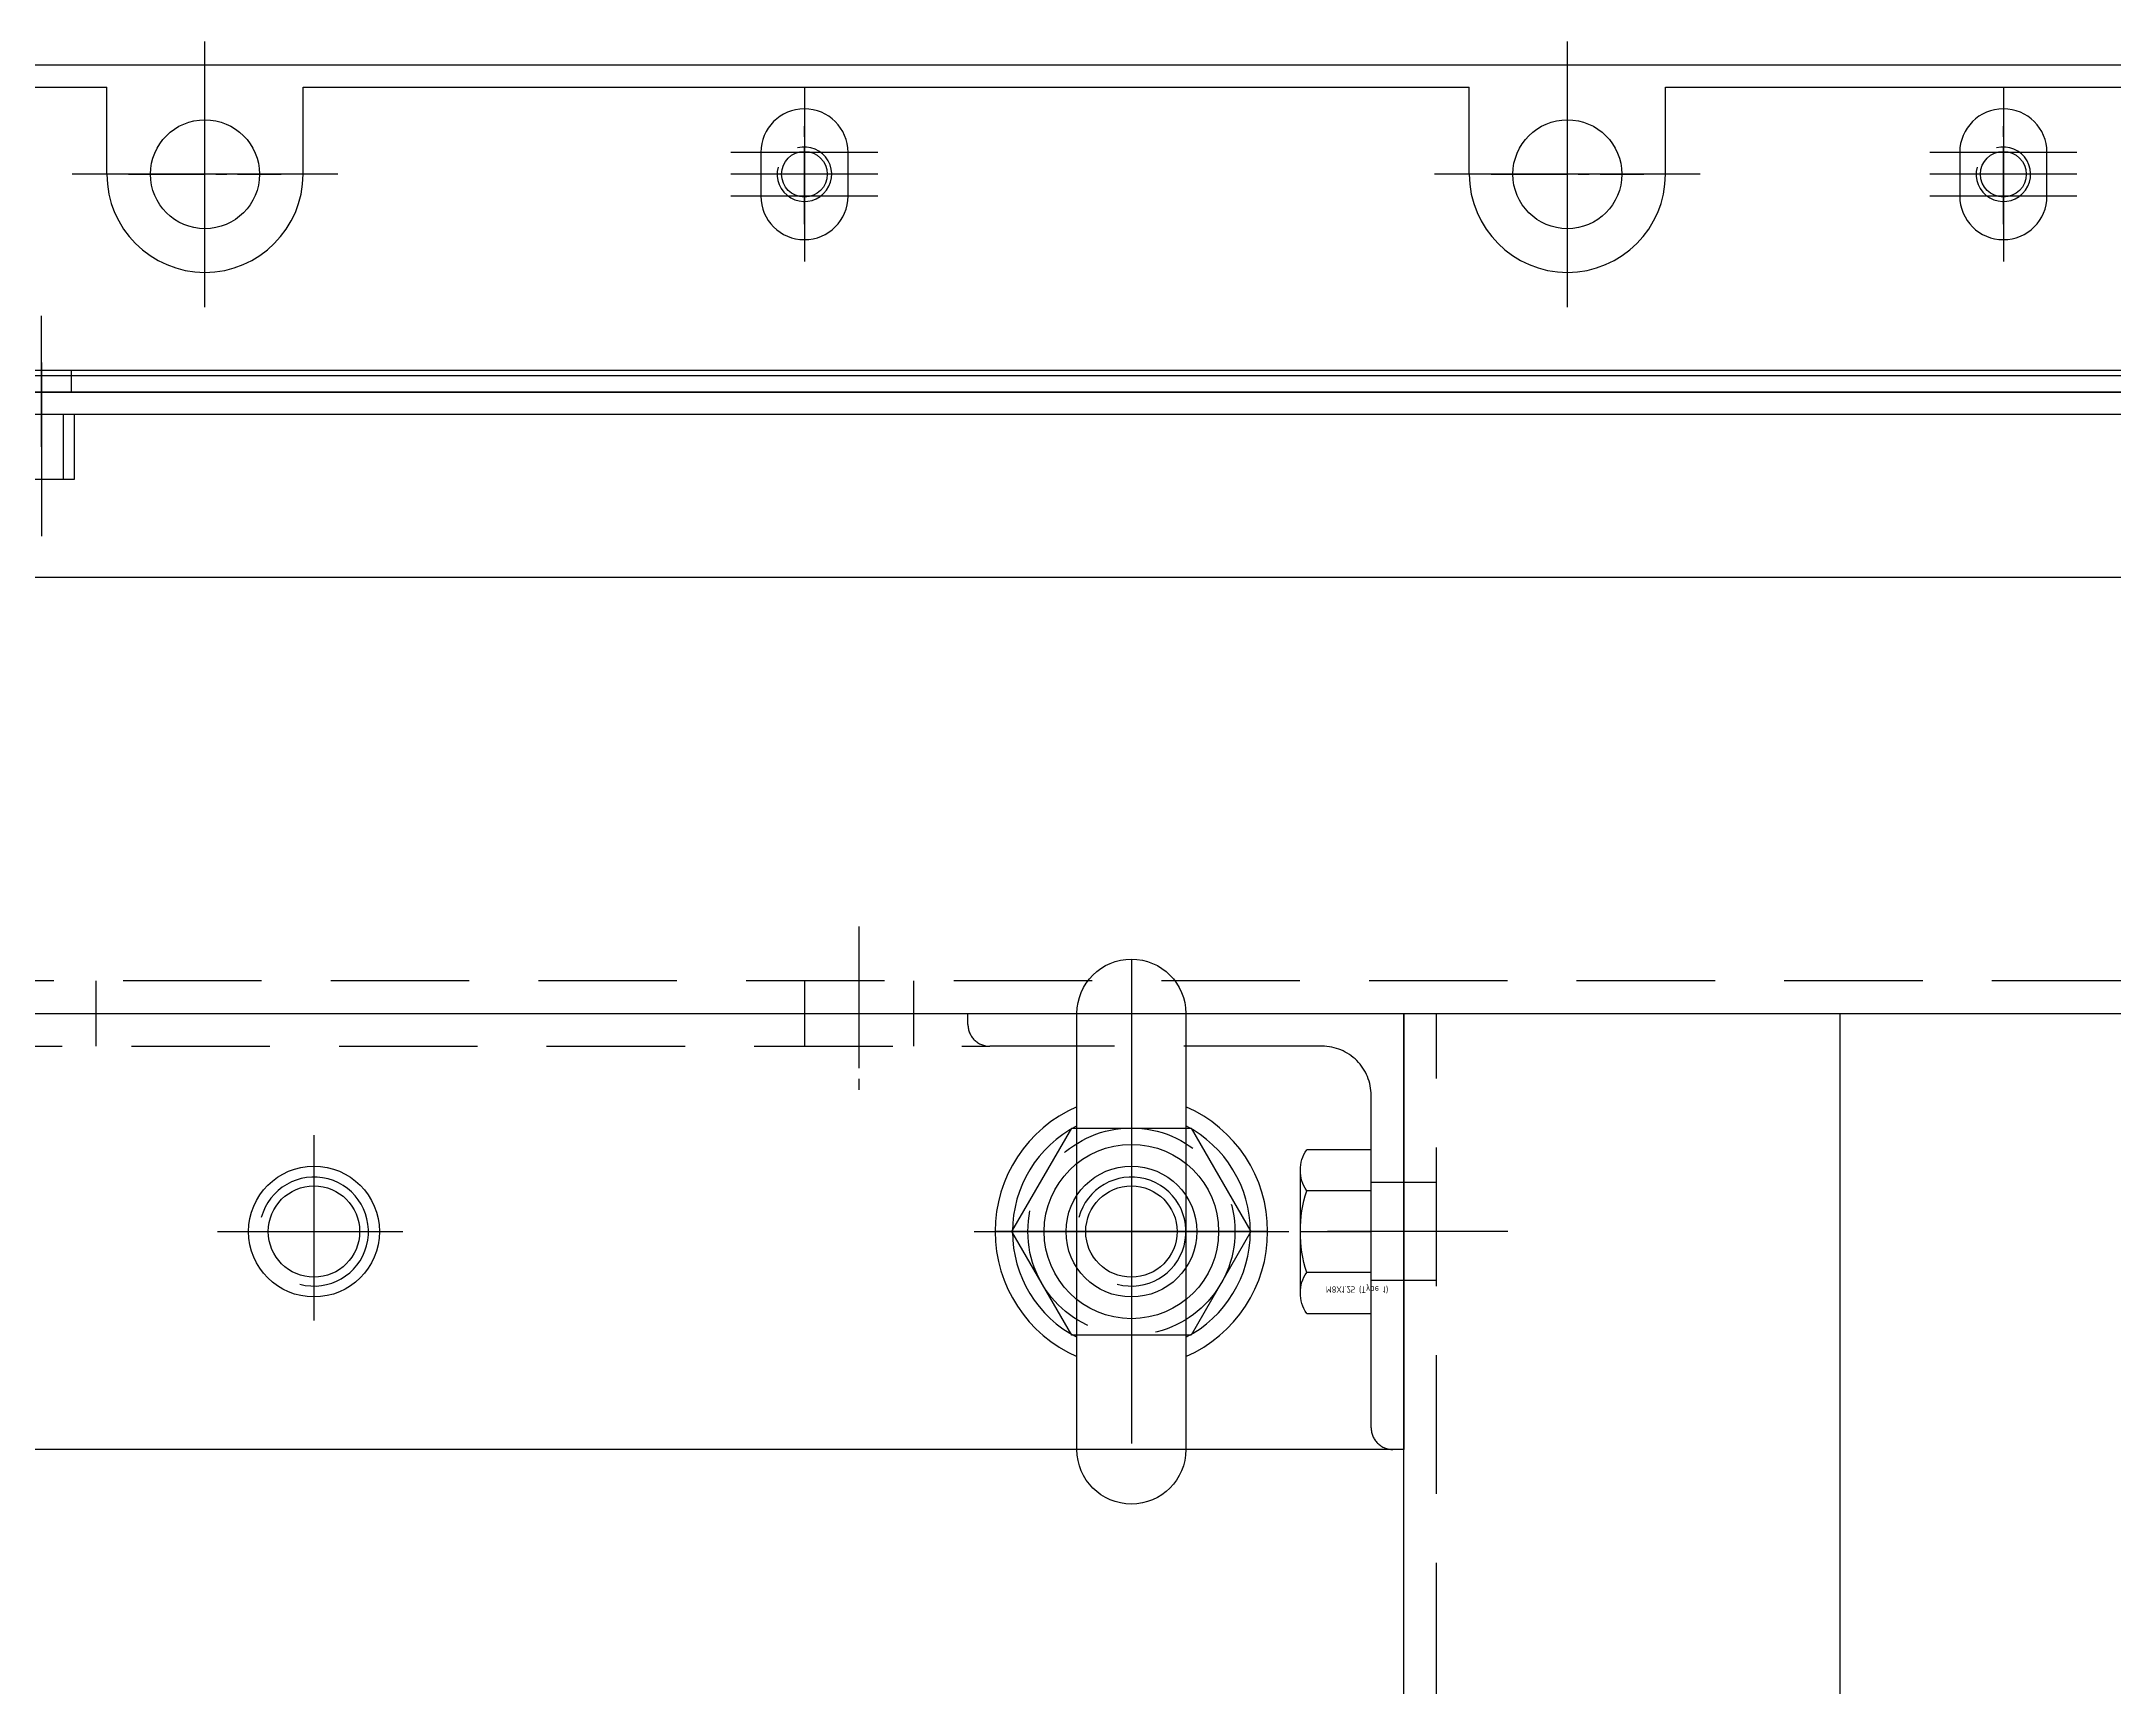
# Model space of a CAD drawing. Header units: millimetres. Extents: x 282 to 14566, y -4134 to 5341.
# Drawn here: x 6248.2 to 6438.4, y 1981.5 to 2132.5 of the extents above; entities that cross this region are included whole.
import ezdxf
from ezdxf.enums import TextEntityAlignment as Align

# ---------------------------------------------------------------- set-up
doc = ezdxf.new("R2010")
doc.units = ezdxf.units.MM
for name, pattern in [('CENTER', [50.8, 31.75, -6.35, 6.35, -6.35]), ('CENTER1', [10, 7, -1, 1, -1]), ('HIDDEN', [9.525, 6.35, -3.175]), ('HIDDEN2', [4.7625, 3.175, -1.5875]), ('HIDDENX2', [19.05, 12.7, -6.35])]:
    doc.linetypes.add(name, pattern=pattern)
doc.layers.add('CENTER', color=1, linetype='CENTER')
doc.layers.add('THIN', color=3, linetype='Continuous')
doc.styles.get("Standard").update_dxf_attribs({"font": 'ISOCP.SHX', "bigfont": 'WHGTXT.SHX'})

# ---------------------------------------------------------------- blocks, each defined once
blk = doc.blocks.new('A$C065017E1')
at = {"color": 1, "linetype": 'CENTER1'}
for p, q in [((-310, 563), (-310, 577)), ((-185, 563), (-185, 577)), ((-255, 565.42), (-255, 574.58)), ((-145, 565.42), (-145, 574.58)), ((-317, 570), (-303, 570)), ((-250.42, 570), (-259.58, 570)), ((-192, 570), (-178, 570)), ((-140.42, 570), (-149.58, 570))]:
    blk.add_line(p, q, dxfattribs=at)
at = {"color": 2, "ltscale": 10}
blk.add_lwpolyline([(-650, 580), (-650, 0), (0, 0), (0, 580)], close=True, dxfattribs=at)
at = {"color": 2}
for centre in [(-310, 570), (-185, 570)]:
    blk.add_circle(centre, 5, dxfattribs=at)
at = {"color": 3}
for centre in [(-255, 570), (-145, 570)]:
    blk.add_circle(centre, 2.1, dxfattribs=at)
for centre in [(-300, 473), (-225, 473)]:
    blk.add_circle(centre, 4.19)
for centre in [(-255, 570), (-145, 570)]:
    blk.add_arc(centre, 2.5, 164.966, 104.591)
at = {"layer": 'CENTER'}
for p, q in [((-300, 478), (-300, 468)), ((-225, 478), (-225, 468)), ((-305, 473), (-295, 473)), ((-230, 473), (-220, 473))]:
    blk.add_line(p, q, dxfattribs=at)
at = {"layer": 'THIN'}
for centre in [(-300, 473), (-225, 473)]:
    blk.add_arc(centre, 5, 255, 165, dxfattribs=at)
blk = doc.blocks.new('A$C0EF939BE')
blk.add_lwpolyline([(-20, 5), (20, 5, -1), (20, -5), (-20, -5, -1)], format="xyb", close=True)
for radius, start, end in [(12.5, 23.5782, 156.4218), (10.91, 27.2772, 152.7228), (12.5, 203.5782, 336.4218), (10.91, 207.2772, 332.7228)]:
    blk.add_arc((0, 0), radius, start, end)
at = {"layer": 'CENTER'}
for p, q in [((0, 12.5), (0, -12.5)), ((-25, 0), (25, 0))]:
    blk.add_line(p, q, dxfattribs=at)
blk = doc.blocks.new('A$C52180AF6')
at = {"color": 2, "linetype": 'HIDDENX2'}
for p, q in [((6.5, -5.63), (6.5, 5.63)), ((0, 3.75), (5.92, 3.75)), ((0, -3.75), (5.92, -3.75))]:
    blk.add_line(p, q, dxfattribs=at)
blk.add_lwpolyline([(0, -7.51), (0, 7.51), (5.92, 7.51, -0.309401), (5.92, 3.75, -0.154701), (5.92, -3.75, -0.309401), (5.92, -7.51)], format="xyb", close=True, dxfattribs=at)
at = {"layer": 'CENTER'}
blk.add_line((6.5, 0), (0, 0), dxfattribs=at)
at = {"color": 2, "linetype": 'HIDDENX2'}
blk.add_text('M8X1.25 (Type 1)', height=0.6, rotation=180, dxfattribs=at).set_placement((4.16, -5.32), align=Align.MIDDLE_LEFT)
blk = doc.blocks.new('A$C44CD3016')
at = {"color": 1, "linetype": 'CENTER1'}
for p, q in [((50, 24), (50, 13)), ((104, 0), (93, 0))]:
    blk.add_line(p, q, dxfattribs=at)
at = {"color": 2, "linetype": 'HIDDEN2'}
for p, q in [((-20, 20), (-20, 17)), ((45, 20), (45, 17)), ((55, 20), (55, 17)), ((100, 4.5), (97, 4.5)), ((100, -4.5), (97, -4.5))]:
    blk.add_line(p, q, dxfattribs=at)
at = {"color": 2, "linetype": 'HIDDENX2'}
blk.add_line((-112, 17), (62, 17), dxfattribs=at)
at = {"color": 250, "linetype": 'CENTER1'}
for p, q in [((0, 8.84), (0, -8.84)), ((75, 8.84), (75, -8.84)), ((-8.84, 0), (8.84, 0)), ((66.16, 0), (83.84, 0))]:
    blk.add_line(p, q, dxfattribs=at)
at = {"color": 4}
blk.add_lwpolyline([(100, -20), (-150, -20), (-150, 20), (100, 20)], close=True, dxfattribs=at)
at = {"color": 2, "linetype": 'HIDDENX2'}
blk.add_lwpolyline([(100, 20), (100, -20), (99, -20, -0.414214), (97, -18), (97, 12.5, 0.414214), (92.5, 17), (62, 17, -0.414214), (60, 19), (60, 20)], format="xyb", close=True, dxfattribs=at)
blk.add_lwpolyline([(80.48, -9.5), (69.52, -9.5), (64.03, 0), (69.52, 9.5), (80.48, 9.5), (85.97, 0), (80.48, -9.5)], dxfattribs=at)
blk.add_circle((75, 0), 9.5, dxfattribs=at)
at = {"color": 250}
for centre in [(0, 0), (75, 0)]:
    blk.add_circle(centre, 6, dxfattribs=at)
at = {"rotation": 270}
blk.add_blockref('A$C0EF939BE', (75, 0), dxfattribs=at)
at = {"xscale": -1}
blk.add_blockref('A$C52180AF6', (97, 0), dxfattribs=at)
blk = doc.blocks.new('A$C08473D62')
at = {"color": 2, "linetype": 'HIDDENX2'}
blk.add_line((3, -386), (3, 20), dxfattribs=at)
at = {"color": 2, "linetype": 'HIDDEN2'}
for p, q in [((3, 4.5), (0, 4.5)), ((3, -4.5), (0, -4.5))]:
    blk.add_line(p, q, dxfattribs=at)
at = {"color": 1, "linetype": 'CENTER1'}
blk.add_line((9.54, 0), (-6.54, 0), dxfattribs=at)
at = {"color": 3}
blk.add_lwpolyline([(40, 20), (40, -386), (0, -386), (0, 20)], close=True, dxfattribs=at)
blk = doc.blocks.new('A$C5C183642')
at = {"color": 1, "linetype": 'CENTER1'}
blk.add_line((-230, -8), (-230, 5), dxfattribs=at)
at = {"color": 2, "linetype": 'HIDDENX2'}
for p, q in [((-300, -3), (-300, 0)), ((-235, -3), (-235, 0)), ((-225, -3), (-225, 0)), ((20, -3), (-630, -3))]:
    blk.add_line(p, q, dxfattribs=at)
at = {"color": 3}
blk.add_lwpolyline([(20, -40), (-630, -40), (-630, 0), (20, 0)], close=True, dxfattribs=at)
blk = doc.blocks.new('A$C197C64E6')
at = {"color": 1, "linetype": 'CENTER'}
blk.add_line((-310, -4.74), (-310, 11.2), dxfattribs=at)
for p, q in [((-307, 6), (-313, 6)), ((-308, 0), (-308, 6)), ((-307, 0), (-307, 6))]:
    blk.add_line(p, q)
at = {"color": 3}
blk.add_lwpolyline([(0, 0), (0, -2), (-620, -2), (-620, 0)], close=True, dxfattribs=at)
blk = doc.blocks.new('A$C664E0AA2')
at = {"color": 1, "linetype": 'CENTER'}
for p, q in [((-275, -12.18), (-275, 12.18)), ((-150, -12.18), (-150, 12.18)), ((-220, 8), (-220, -8)), ((-110, 8), (-110, -8)), ((-213.25, 2), (-226.75, 2)), ((-103.25, 2), (-116.75, 2)), ((-262.82, 0), (-287.18, 0)), ((-213.25, 0), (-226.75, 0)), ((-137.82, 0), (-162.18, 0)), ((-103.25, 0), (-116.75, 0)), ((-213.25, -2), (-226.75, -2)), ((-103.25, -2), (-116.75, -2)), ((-190, -82.56), (-190, -111.44)), ((-204.44, -97), (-175.56, -97))]:
    blk.add_line(p, q, dxfattribs=at)
at = {"color": 3}
for p, q in [((-391, 8), (-284, 8)), ((-284, 0), (-284, 8)), ((-266, 8), (-159, 8)), ((-266, 0), (-266, 8)), ((-159, 0), (-159, 8)), ((-141, 8), (-34, 8)), ((-141, 0), (-141, 8))]:
    blk.add_line(p, q, dxfattribs=at)
at = {"color": 2, "linetype": 'HIDDENX2'}
blk.add_line((-629, -20), (49, -20), dxfattribs=at)
at = {"color": 3}
for points in [[(-216, 2, 1), (-224, 2), (-224, -2, 1), (-216, -2)], [(-106, 2, 1), (-114, 2), (-114, -2, 1), (-106, -2)]]:
    blk.add_lwpolyline(points, format="xyb", close=True, dxfattribs=at)
blk.add_lwpolyline([(49, -541.5), (49, -18.5), (-629, -18.5), (-629, -541.5)], close=True, dxfattribs=at)
blk.add_circle((-190, -97), 8, dxfattribs=at)
for centre in [(-275, 0), (-150, 0)]:
    blk.add_arc(centre, 9, 180, 0, dxfattribs=at)
at = {"xscale": -1, "rotation": 180}
blk.add_blockref('A$C197C64E6', (20, -22), dxfattribs=at)
blk = doc.blocks.new('A$C69F530FE')
at = {"color": 1, "linetype": 'CENTER'}
blk.add_line((-293, 5), (-293, -7), dxfattribs=at)
at = {"color": 2, "linetype": 'HIDDEN'}
blk.add_line((-290.25, 0), (-290.25, -2), dxfattribs=at)
at = {"color": 3}
blk.add_lwpolyline([(6, -2), (-592, -2), (-592, 0), (6, 0)], close=True, dxfattribs=at)

msp = doc.modelspace()

# ---------------------------------------------------------------- block references
for name, p in [('A$C664E0AA2', (6538.234, 2120.349)), ('A$C065017E1', (6573.234, 1550.349)), ('A$C44CD3016', (6273.234, 2023.349)), ('A$C08473D62', (6373.234, 2023.349))]:
    msp.add_blockref(name, p)
at = {"xscale": -1, "rotation": 180}
for name, p in [('A$C69F530FE', (6541.234, 2100.349)), ('A$C5C183642', (6553.234, 2043.349))]:
    msp.add_blockref(name, p, dxfattribs=at)

doc.saveas('drawing.dxf')
